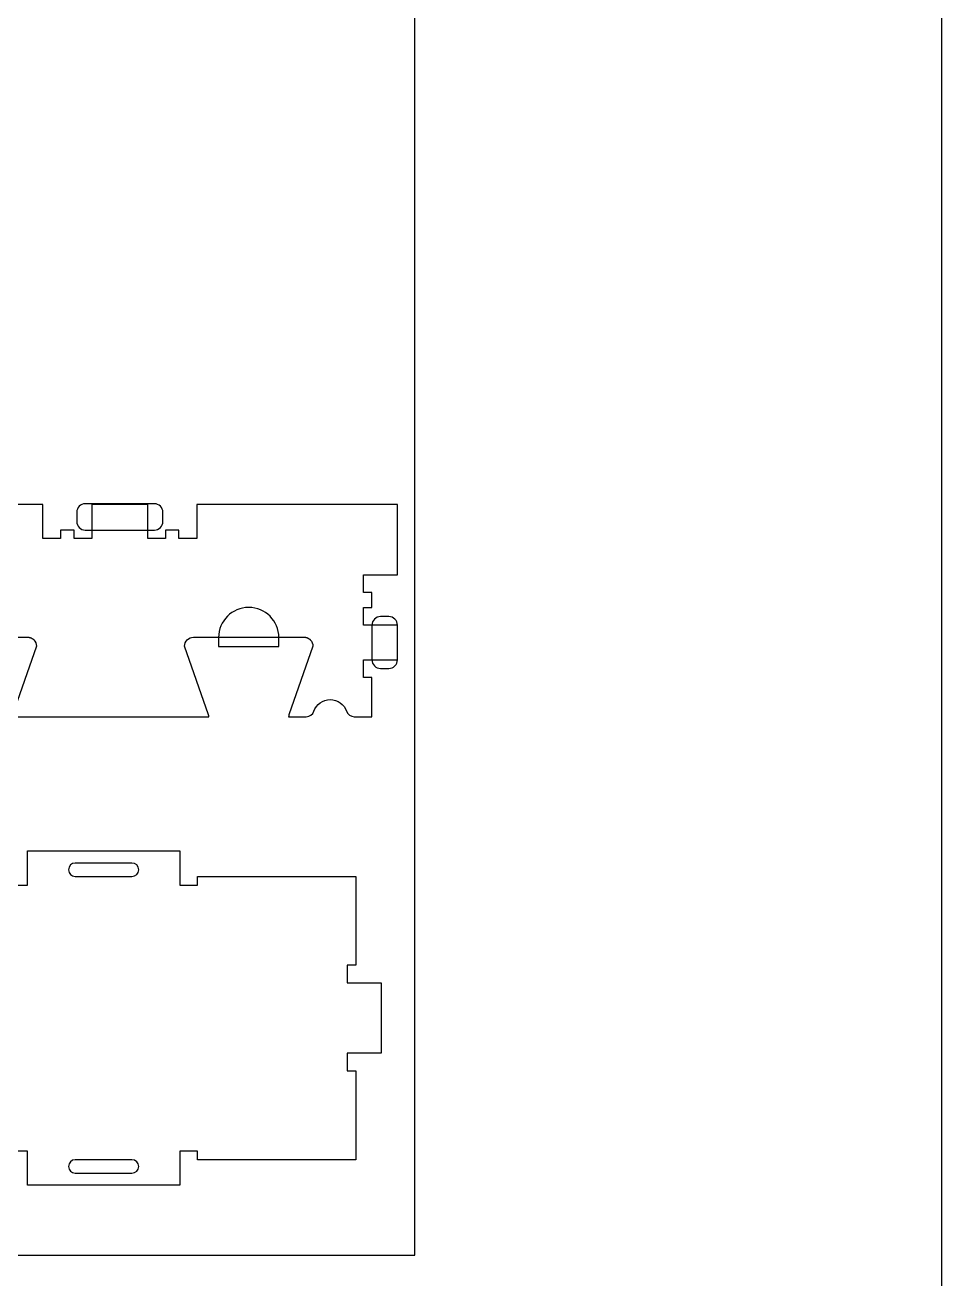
# Model space of a CAD drawing. Extents: x 0 to 4485, y 0 to 8771.
# Drawn here: x 2537 to 3183, y 3746 to 4629 of the extents above; entities that cross this region are included whole.
import ezdxf

# ---------------------------------------------------------------- set-up
doc = ezdxf.new("R2010")
doc.units = 0
for name, color, linetype in [('0_SHEET_SPRUCEPLY_2440X122', 1, 'CONTINUOUS'), ('3_ANYTOOL_CUTTHROUGH_INSID', 4, 'CONTINUOUS'), ('4_ANYTOOL_CUTTHROUGH_OUTSI', 5, 'CONTINUOUS'), ('5_ANYTOOL_HALF_MILL_9MM_IN', 3, 'CONTINUOUS'), ('DONOTCUT', 7, 'CONTINUOUS')]:
    doc.layers.add(name, color=color, linetype=linetype)

msp = doc.modelspace()

# ---------------------------------------------------------------- linework, layer by layer
at = {"layer": '0_SHEET_SPRUCEPLY_2440X122'}
msp.add_lwpolyline([(371.7, 4982.59), (371.7, 3762.59), (2811.7, 3762.59), (2811.7, 4982.59)], close=True, dxfattribs=at)
at = {"layer": '3_ANYTOOL_CUTTHROUGH_INSID', "color": 4}
for points in [[(2612.39, 4029.26, 1), (2612.39, 4038.76), (2572.39, 4038.76, 1), (2572.39, 4029.26)], [(2612.39, 3829.76), (2572.39, 3829.76, 1), (2572.39, 3820.26), (2612.39, 3820.26, 1)]]:
    msp.add_lwpolyline(points, format="xyb", close=True, dxfattribs=at)
at = {"layer": '4_ANYTOOL_CUTTHROUGH_OUTSI', "color": 5}
for points in [[(2527.91, 4141.84), (2666.6, 4141.84, 0.061485), (2666.37, 4143.23), (2649.47, 4191.51), (2649.45, 4191.55), (2649.45, 4191.59), (2649.45, 4191.59, -0.414214), (2655.7, 4197.84), (2733.7, 4197.84), (2733.85, 4197.84), (2734, 4197.84), (2734.16, 4197.83), (2734.31, 4197.81), (2734.46, 4197.8), (2734.61, 4197.78), (2734.76, 4197.75), (2734.91, 4197.73), (2735.06, 4197.69), (2735.21, 4197.66), (2735.36, 4197.62), (2735.51, 4197.58), (2735.66, 4197.53), (2735.81, 4197.48), (2735.95, 4197.43), (2736.1, 4197.37), (2736.24, 4197.31), (2736.38, 4197.24), (2736.52, 4197.17), (2736.66, 4197.1), (2736.79, 4197.03), (2736.93, 4196.95), (2737.06, 4196.87), (2737.19, 4196.78), (2737.31, 4196.7), (2737.44, 4196.61), (2737.56, 4196.51), (2737.68, 4196.42), (2737.79, 4196.32), (2737.91, 4196.22), (2738.02, 4196.12), (2738.12, 4196.01, -0.198912), (2739.95, 4191.59), (2739.95, 4191.55), (2739.94, 4191.51), (2723.04, 4143.23), (2723.04, 4143.23, 0.061485), (2722.81, 4141.84), (2735.21, 4141.84, 0.317837), (2740.63, 4145.68, -0.707107), (2763.73, 4145.68, 0.317837), (2769.15, 4141.84), (2781.55, 4141.84), (2781.55, 4169.34), (2775.55, 4169.34), (2775.55, 4169.59), (2775.55, 4181.59), (2775.55, 4181.84), (2799.55, 4181.84), (2799.55, 4206.34), (2775.55, 4206.34), (2775.55, 4206.59), (2775.55, 4218.59), (2775.55, 4218.84), (2781.55, 4218.84), (2781.55, 4229.34), (2775.55, 4229.34), (2775.55, 4229.59), (2775.55, 4241.59), (2775.55, 4241.84), (2799.55, 4241.84), (2799.55, 4291.34), (2658.05, 4291.34), (2658.05, 4267.59), (2658.05, 4267.34), (2645.55, 4267.34), (2645.55, 4267.59), (2645.55, 4273.34), (2636.05, 4273.34), (2636.05, 4267.59), (2636.05, 4267.34), (2623.55, 4267.34), (2623.55, 4267.59), (2623.55, 4291.34), (2584.05, 4291.34), (2584.05, 4267.59), (2584.05, 4267.34), (2571.55, 4267.34), (2571.55, 4267.59), (2571.55, 4273.34), (2562.05, 4273.34), (2562.05, 4267.59), (2562.05, 4267.34), (2549.55, 4267.34), (2549.55, 4267.59), (2549.55, 4291.34), (2450.05, 4291.34)], [(2460.8, 4197.84), (2538.8, 4197.84), (2538.95, 4197.84), (2539.1, 4197.84), (2539.26, 4197.83), (2539.41, 4197.81), (2539.56, 4197.8), (2539.71, 4197.78), (2539.86, 4197.75), (2540.01, 4197.73), (2540.16, 4197.69), (2540.31, 4197.66), (2540.46, 4197.62), (2540.61, 4197.58), (2540.76, 4197.53), (2540.91, 4197.48), (2541.05, 4197.43), (2541.2, 4197.37), (2541.34, 4197.31), (2541.48, 4197.24), (2541.62, 4197.17), (2541.76, 4197.1), (2541.89, 4197.03), (2542.03, 4196.95), (2542.16, 4196.87), (2542.29, 4196.78), (2542.41, 4196.7), (2542.54, 4196.61), (2542.66, 4196.51), (2542.78, 4196.42), (2542.89, 4196.32), (2543.01, 4196.22), (2543.12, 4196.12), (2543.22, 4196.01, -0.198912), (2545.05, 4191.59), (2545.05, 4191.55), (2545.04, 4191.51), (2528.14, 4143.23)]]:
    msp.add_lwpolyline(points, format="xyb", dxfattribs=at)
msp.add_lwpolyline([(2526.14, 4023.26), (2538.64, 4023.26), (2538.64, 4047.26), (2646.14, 4047.26), (2646.14, 4023.26), (2658.64, 4023.26), (2658.64, 4029.26), (2770.14, 4029.26), (2770.14, 3966.76), (2764.14, 3966.76), (2764.14, 3954.26), (2788.14, 3954.26), (2788.14, 3904.76), (2764.14, 3904.76), (2764.14, 3892.26), (2770.14, 3892.26), (2770.14, 3829.76), (2658.64, 3829.76), (2658.64, 3835.76), (2646.14, 3835.76), (2646.14, 3811.76), (2538.64, 3811.76), (2538.64, 3835.76), (2526.14, 3835.76)], dxfattribs=at)
at = {"layer": '5_ANYTOOL_HALF_MILL_9MM_IN'}
for points in [[(2579.43, 4291.84, 0.414214), (2573.43, 4285.84), (2573.43, 4279.34, 0.414214), (2579.43, 4273.34), (2628.18, 4273.34, 0.414214), (2634.18, 4279.34), (2634.18, 4285.84, 0.414214), (2628.18, 4291.84)], [(2715.95, 4197.59, 1), (2673.45, 4197.59), (2673.45, 4197.34), (2673.45, 4191.34), (2715.95, 4191.34), (2715.95, 4197.34), (2715.95, 4197.59)], [(2787.55, 4212.34, 0.414214), (2781.55, 4206.34), (2781.55, 4181.84, 0.414214), (2787.55, 4175.84), (2793.55, 4175.84, 0.414214), (2799.55, 4181.84), (2799.55, 4206.34, 0.414214), (2793.55, 4212.34)]]:
    msp.add_lwpolyline(points, format="xyb", close=True, dxfattribs=at)
at = {"layer": 'DONOTCUT'}
msp.add_lwpolyline([(0, 0), (3183.41, 0), (3183.41, 5593.43), (0, 5593.43)], close=True, dxfattribs=at)

doc.saveas('drawing.dxf')
